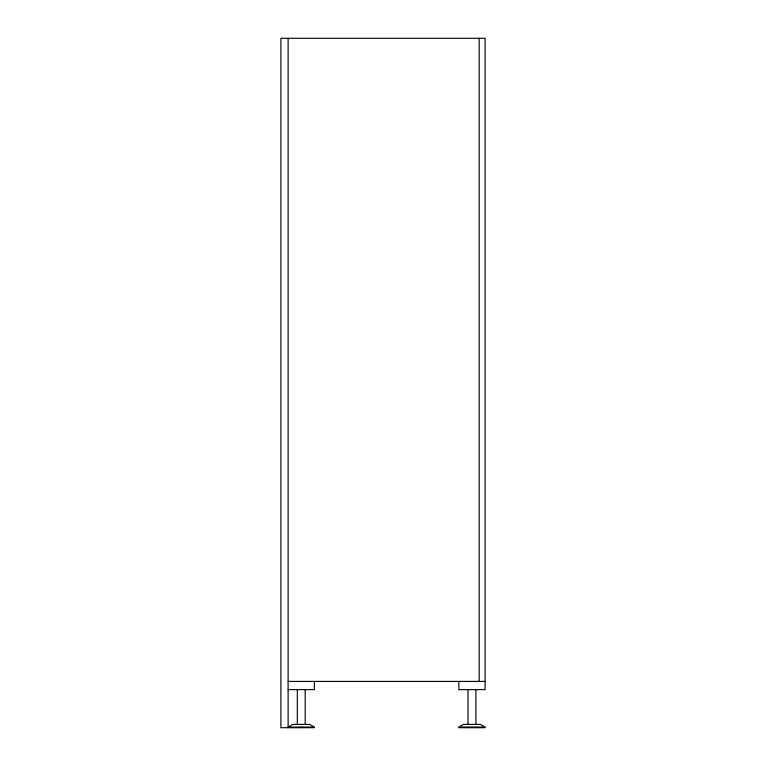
<?xml version="1.0" encoding="UTF-8"?>
<svg xmlns="http://www.w3.org/2000/svg" width="766" height="766" viewBox="0 0 766 766"><rect width="100%" height="100%" fill="white"/><g stroke="black" fill="none" stroke-linecap="round" stroke-linejoin="round"><path stroke-width="1.15" d="M288.121 681.414L485.098 681.414M288.121 689.62L314.386 689.62L314.386 681.414M314.386 727.7L280.902 727.7L280.902 38.3L485.098 38.3L485.098 689.62L458.834 689.62L458.834 681.414M458.834 727.7L485.098 727.7M479.19 38.3L479.19 681.414M475.906 689.62L475.906 724.416M471.961 727.068L471.961 727.7M468.026 689.62L468.026 724.416M305.194 689.62L305.194 724.416M301.258 727.068L301.258 727.7M297.323 689.62L297.323 724.416M288.121 38.3L288.121 727.7M292.851 724.416L288.121 727.068L314.386 727.068L309.655 724.416L292.851 724.416M463.564 724.416L458.834 727.068L485.098 727.068L480.368 724.416L463.564 724.416"/></g></svg>
